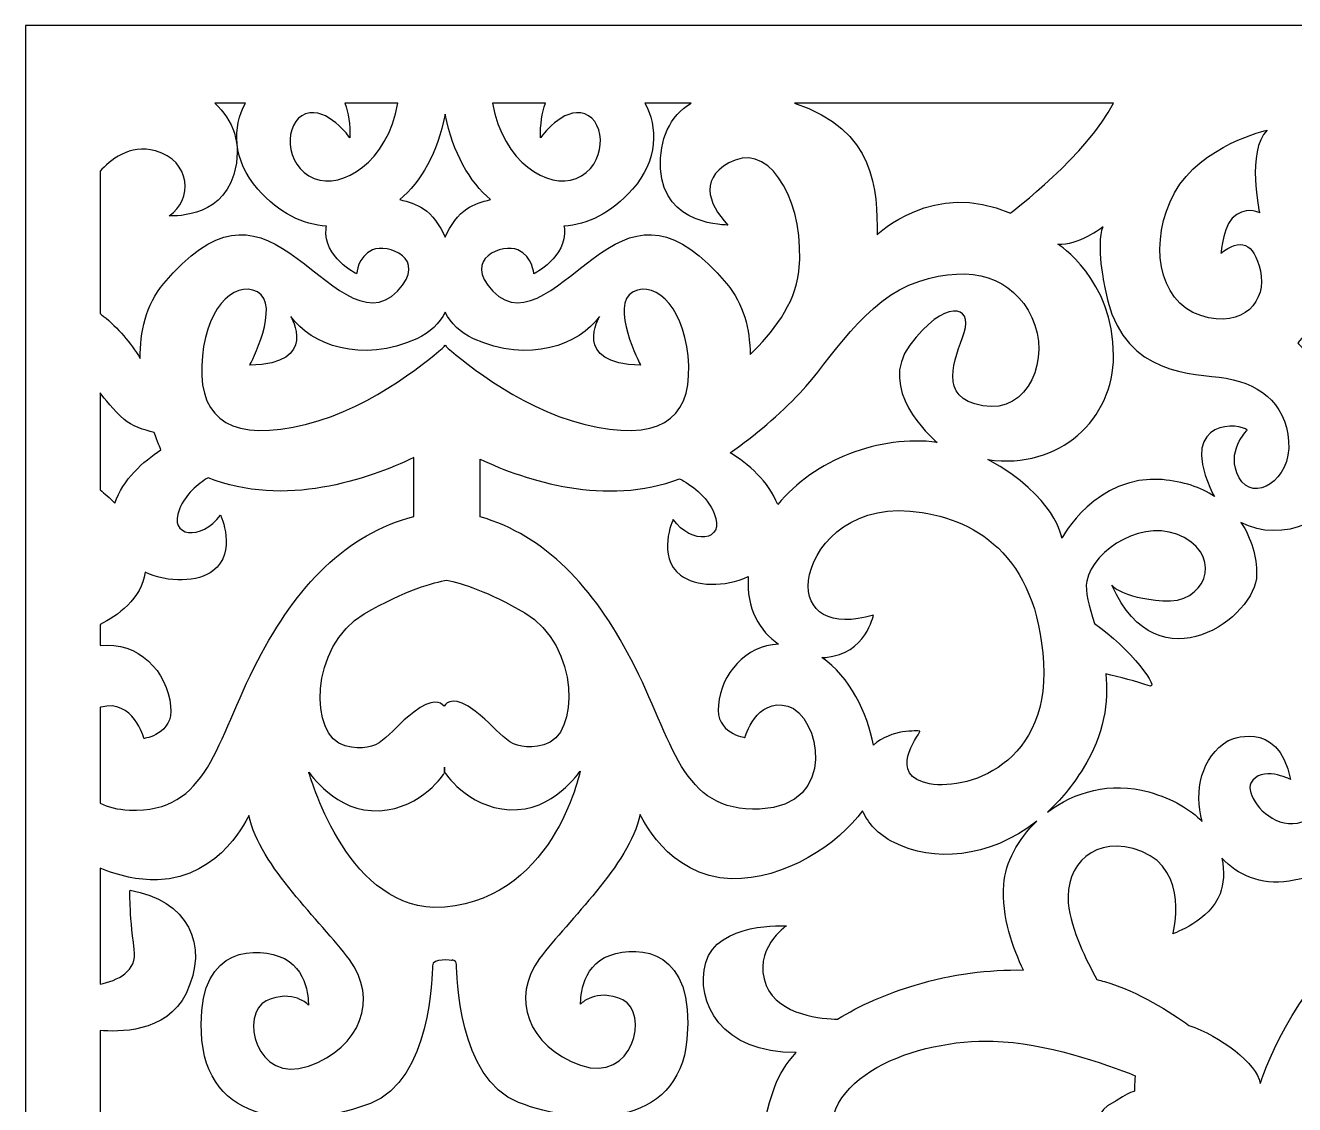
# Model space of a CAD drawing. Header units: centimetres. Extents: x 22.81 to 27, y 0.08 to 9.
# Drawn here: x 22.814 to 24.479, y 7.585 to 9.001 of the extents above; entities that cross this region are included whole.
import ezdxf

# ---------------------------------------------------------------- set-up
doc = ezdxf.new("R2010")
doc.units = ezdxf.units.CM
doc.header["$MEASUREMENT"] = 0
doc.layers.add('layer 1', color=7, linetype='Continuous')

msp = doc.modelspace()

# ---------------------------------------------------------------- linework, layer by layer
at = {"layer": 'layer 1', "color": 250}
for points, knots in [([(26.99976, 0.08294), (26.99976, 0.08294), (22.81369, 0.08294), (22.81369, 0.08294), (22.81369, 0.08294), (22.81369, 0.08294), (22.81369, 9.00077), (22.81369, 9.00077), (22.81369, 9.00077), (22.81369, 9.00077), (26.99976, 9.00077), (26.99976, 9.00077), (26.99976, 9.00077), (26.99976, 9.00077), (26.99976, 0.08294), (26.99976, 0.08294)], [0, 0, 0, 0, 0.2, 0.2, 0.2, 0.2, 0.4, 0.4, 0.4, 0.4, 0.6, 0.6, 0.6, 0.6, 1, 1, 1, 1]), ([(22.91161, 8.62291), (22.91161, 8.62291), (22.91161, 8.80951), (22.91161, 8.80951), (22.91161, 8.80951), (22.92393, 8.82308), (22.95048, 8.84573), (22.98427, 8.83622), (22.98427, 8.83622), (23.03139, 8.82294), (23.03351, 8.77171), (23.00249, 8.75083), (23.00249, 8.75083), (23.00249, 8.75083), (23.06994, 8.7461), (23.08707, 8.80491), (23.08707, 8.80491), (23.0993, 8.8469), (23.08523, 8.87633), (23.06228, 8.89885), (23.06228, 8.89885), (23.06228, 8.89885), (23.10258, 8.89885), (23.10258, 8.89885), (23.10258, 8.89885), (23.08519, 8.86789), (23.0851, 8.82387), (23.11867, 8.78581), (23.11867, 8.78581), (23.14701, 8.75369), (23.17817, 8.7393), (23.20863, 8.73742), (23.20863, 8.73742), (23.20839, 8.73634), (23.2082, 8.73527), (23.20809, 8.73416), (23.20809, 8.73416), (23.20444, 8.6964), (23.24826, 8.67486), (23.24826, 8.67486), (23.24826, 8.67486), (23.24826, 8.67486), (23.24949, 8.69749), (23.26896, 8.70611), (23.26896, 8.70611), (23.28845, 8.71475), (23.34323, 8.69533), (23.30183, 8.65219), (23.30183, 8.65219), (23.26046, 8.60906), (23.2119, 8.66633), (23.16054, 8.70187), (23.16054, 8.70187), (23.10919, 8.7374), (23.06264, 8.74168), (22.99523, 8.66206), (22.99523, 8.66206), (22.97134, 8.63384), (22.96398, 8.59814), (22.9644, 8.5638), (22.9644, 8.5638), (22.95152, 8.58417), (22.93547, 8.604), (22.91586, 8.61932), (22.91586, 8.61932), (22.91438, 8.62048), (22.91296, 8.62168), (22.91161, 8.62291)], [0, 0, 0, 0, 0.0555556, 0.0555556, 0.0555556, 0.0555556, 0.1111111, 0.1111111, 0.1111111, 0.1111111, 0.1666667, 0.1666667, 0.1666667, 0.1666667, 0.2222222, 0.2222222, 0.2222222, 0.2222222, 0.2777778, 0.2777778, 0.2777778, 0.2777778, 0.3333333, 0.3333333, 0.3333333, 0.3333333, 0.3888889, 0.3888889, 0.3888889, 0.3888889, 0.4444444, 0.4444444, 0.4444444, 0.4444444, 0.5, 0.5, 0.5, 0.5, 0.5555556, 0.5555556, 0.5555556, 0.5555556, 0.6111111, 0.6111111, 0.6111111, 0.6111111, 0.6666667, 0.6666667, 0.6666667, 0.6666667, 0.7222222, 0.7222222, 0.7222222, 0.7222222, 0.7777778, 0.7777778, 0.7777778, 0.7777778, 0.8333333, 0.8333333, 0.8333333, 0.8333333, 0.8888889, 0.8888889, 0.8888889, 0.8888889, 1, 1, 1, 1]), ([(23.23279, 8.89885), (23.23279, 8.89885), (23.30249, 8.89885), (23.30249, 8.89885), (23.30249, 8.89885), (23.28841, 8.8206), (23.22954, 8.78543), (23.19271, 8.79994), (23.19271, 8.79994), (23.15171, 8.81609), (23.15285, 8.87459), (23.18131, 8.88469), (23.18131, 8.88469), (23.20979, 8.89477), (23.23939, 8.8534), (23.23939, 8.8534), (23.23939, 8.8534), (23.23974, 8.87085), (23.2376, 8.88618), (23.23279, 8.89885)], [0, 0, 0, 0, 0.1666667, 0.1666667, 0.1666667, 0.1666667, 0.3333333, 0.3333333, 0.3333333, 0.3333333, 0.5, 0.5, 0.5, 0.5, 0.6666667, 0.6666667, 0.6666667, 0.6666667, 1, 1, 1, 1]), ([(23.62629, 8.89885), (23.62629, 8.89885), (23.68727, 8.89885), (23.68727, 8.89885), (23.68727, 8.89885), (23.65867, 8.88198), (23.64532, 8.85095), (23.64694, 8.81274), (23.64694, 8.81274), (23.65015, 8.7374), (23.73522, 8.73881), (23.73522, 8.73881), (23.73522, 8.73881), (23.70793, 8.76726), (23.69669, 8.80422), (23.74485, 8.82413), (23.74485, 8.82413), (23.79298, 8.84402), (23.83792, 8.76441), (23.82829, 8.67769), (23.82829, 8.67769), (23.82353, 8.63471), (23.79353, 8.59662), (23.76445, 8.56912), (23.76445, 8.56912), (23.76408, 8.60179), (23.75627, 8.63529), (23.7336, 8.66206), (23.7336, 8.66206), (23.6662, 8.74168), (23.61965, 8.7374), (23.5683, 8.70187), (23.5683, 8.70187), (23.51694, 8.66633), (23.4684, 8.60906), (23.42701, 8.65219), (23.42701, 8.65219), (23.38563, 8.69533), (23.44041, 8.71475), (23.45988, 8.70611), (23.45988, 8.70611), (23.47937, 8.69749), (23.48058, 8.67486), (23.48058, 8.67486), (23.48058, 8.67486), (23.48058, 8.67486), (23.52438, 8.6964), (23.52075, 8.73416), (23.52075, 8.73416), (23.52064, 8.73527), (23.52045, 8.73634), (23.52023, 8.73742), (23.52023, 8.73742), (23.55068, 8.7393), (23.58183, 8.75369), (23.61017, 8.78581), (23.61017, 8.78581), (23.64375, 8.82387), (23.64367, 8.86789), (23.62629, 8.89885)], [0, 0, 0, 0, 0.0625, 0.0625, 0.0625, 0.0625, 0.125, 0.125, 0.125, 0.125, 0.1875, 0.1875, 0.1875, 0.1875, 0.25, 0.25, 0.25, 0.25, 0.3125, 0.3125, 0.3125, 0.3125, 0.375, 0.375, 0.375, 0.375, 0.4375, 0.4375, 0.4375, 0.4375, 0.5, 0.5, 0.5, 0.5, 0.5625, 0.5625, 0.5625, 0.5625, 0.625, 0.625, 0.625, 0.625, 0.6875, 0.6875, 0.6875, 0.6875, 0.75, 0.75, 0.75, 0.75, 0.8125, 0.8125, 0.8125, 0.8125, 0.875, 0.875, 0.875, 0.875, 1, 1, 1, 1]), ([(23.42638, 8.89885), (23.42638, 8.89885), (23.49607, 8.89885), (23.49607, 8.89885), (23.49607, 8.89885), (23.49125, 8.88618), (23.4891, 8.87085), (23.48944, 8.8534), (23.48944, 8.8534), (23.48944, 8.8534), (23.51906, 8.89477), (23.54754, 8.88469), (23.54754, 8.88469), (23.57601, 8.87459), (23.57714, 8.81609), (23.53615, 8.79994), (23.53615, 8.79994), (23.49931, 8.78543), (23.44045, 8.8206), (23.42638, 8.89885)], [0, 0, 0, 0, 0.1666667, 0.1666667, 0.1666667, 0.1666667, 0.3333333, 0.3333333, 0.3333333, 0.3333333, 0.5, 0.5, 0.5, 0.5, 0.6666667, 0.6666667, 0.6666667, 0.6666667, 1, 1, 1, 1]), ([(23.82262, 8.89885), (23.82262, 8.89885), (24.24097, 8.89885), (24.24097, 8.89885), (24.24097, 8.89885), (24.20898, 8.8328), (24.10594, 8.75447), (24.10594, 8.75447), (24.10594, 8.75447), (24.00484, 8.79854), (23.93101, 8.72603), (23.93101, 8.72603), (23.93101, 8.72603), (23.93101, 8.78425), (23.92987, 8.86333), (23.82262, 8.89885)], [0, 0, 0, 0, 0.2, 0.2, 0.2, 0.2, 0.4, 0.4, 0.4, 0.4, 0.6, 0.6, 0.6, 0.6, 1, 1, 1, 1]), ([(23.36442, 8.88415), (23.37443, 8.83313), (23.39636, 8.79572), (23.42407, 8.7721), (23.42407, 8.7721), (23.41269, 8.76991), (23.40194, 8.76597), (23.39292, 8.76004), (23.39292, 8.76004), (23.38142, 8.75247), (23.37146, 8.73902), (23.36442, 8.72277), (23.36442, 8.72277), (23.35741, 8.73902), (23.3474, 8.75247), (23.33593, 8.76004), (23.33593, 8.76004), (23.32692, 8.76597), (23.31618, 8.76991), (23.30478, 8.7721), (23.30478, 8.7721), (23.33249, 8.79572), (23.35441, 8.83313), (23.36442, 8.88415)], [0, 0, 0, 0, 0.1428571, 0.1428571, 0.1428571, 0.1428571, 0.2857143, 0.2857143, 0.2857143, 0.2857143, 0.4285714, 0.4285714, 0.4285714, 0.4285714, 0.5714286, 0.5714286, 0.5714286, 0.5714286, 0.7142857, 0.7142857, 0.7142857, 0.7142857, 1, 1, 1, 1]), ([(24.35744, 7.95626), (24.3422, 7.97197), (24.31968, 7.98582), (24.28742, 7.99493), (24.28742, 7.99493), (24.23708, 8.00916), (24.18951, 7.99503), (24.15451, 7.96843), (24.15451, 7.96843), (24.17125, 7.98387), (24.18706, 8.00282), (24.20129, 8.02564), (24.20129, 8.02564), (24.22976, 8.07129), (24.23466, 8.11327), (24.23095, 8.14986), (24.23095, 8.14986), (24.24817, 8.14593), (24.27308, 8.13983), (24.28651, 8.13455), (24.28651, 8.13455), (24.30668, 8.12659), (24.26077, 8.18543), (24.21631, 8.21583), (24.21631, 8.21583), (24.20938, 8.23893), (24.20337, 8.2578), (24.20614, 8.27151), (24.20614, 8.27151), (24.21468, 8.31357), (24.28285, 8.3567), (24.33399, 8.32866), (24.33399, 8.32866), (24.38511, 8.30062), (24.36077, 8.24132), (24.30598, 8.24563), (24.30598, 8.24563), (24.2512, 8.24995), (24.23904, 8.26612), (24.23904, 8.26612), (24.23904, 8.26612), (24.29989, 8.12916), (24.42894, 8.22513), (24.42894, 8.28014), (24.42894, 8.28014), (24.42894, 8.30323), (24.42236, 8.32766), (24.40831, 8.34871), (24.40831, 8.34871), (24.46114, 8.32001), (24.53639, 8.35057), (24.55155, 8.41248), (24.55155, 8.41248), (24.57149, 8.49403), (24.48278, 8.58418), (24.48278, 8.58418), (24.48278, 8.58418), (24.52873, 8.63011), (24.50634, 8.70735), (24.50634, 8.70735), (24.50634, 8.70735), (24.53815, 8.68647), (24.5782, 8.68125), (24.59587, 8.73238), (24.59587, 8.73238), (24.61355, 8.78353), (24.56996, 8.8044), (24.56996, 8.8044), (24.56996, 8.8044), (24.5782, 8.77831), (24.55936, 8.74908), (24.53109, 8.75325), (24.53109, 8.75325), (24.5028, 8.75742), (24.47807, 8.80544), (24.49574, 8.84511), (24.49574, 8.84511), (24.51341, 8.88474), (24.58057, 8.88162), (24.65833, 8.8211), (24.65833, 8.8211), (24.73608, 8.76057), (24.76234, 8.64499), (24.75271, 8.57108), (24.75271, 8.57108), (24.74877, 8.54074), (24.73942, 8.51399), (24.72975, 8.49299), (24.72975, 8.49299), (24.7079, 8.51485), (24.68044, 8.52541), (24.64998, 8.52541), (24.64998, 8.52541), (24.59108, 8.52541), (24.55515, 8.46577), (24.55515, 8.46577), (24.55515, 8.46577), (24.61649, 8.4773), (24.65552, 8.45588), (24.68155, 8.40649), (24.68155, 8.40649), (24.70757, 8.3571), (24.67969, 8.30934), (24.63322, 8.26487), (24.63322, 8.26487), (24.58675, 8.22041), (24.56445, 8.06564), (24.56445, 8.06564), (24.56445, 8.06564), (24.50311, 7.87299), (24.40831, 7.98167), (24.42132, 8.00637), (24.42132, 8.00637), (24.43434, 8.03105), (24.47335, 8.01131), (24.47335, 8.01131), (24.47335, 8.01131), (24.45664, 8.09362), (24.39157, 8.06235), (24.39157, 8.06235), (24.39157, 8.06235), (24.35631, 8.04101), (24.34655, 7.9964), (24.35744, 7.95626)], [0, 0, 0, 0, 0.03125, 0.03125, 0.03125, 0.03125, 0.0625, 0.0625, 0.0625, 0.0625, 0.09375, 0.09375, 0.09375, 0.09375, 0.125, 0.125, 0.125, 0.125, 0.15625, 0.15625, 0.15625, 0.15625, 0.1875, 0.1875, 0.1875, 0.1875, 0.21875, 0.21875, 0.21875, 0.21875, 0.25, 0.25, 0.25, 0.25, 0.28125, 0.28125, 0.28125, 0.28125, 0.3125, 0.3125, 0.3125, 0.3125, 0.34375, 0.34375, 0.34375, 0.34375, 0.375, 0.375, 0.375, 0.375, 0.40625, 0.40625, 0.40625, 0.40625, 0.4375, 0.4375, 0.4375, 0.4375, 0.46875, 0.46875, 0.46875, 0.46875, 0.5, 0.5, 0.5, 0.5, 0.53125, 0.53125, 0.53125, 0.53125, 0.5625, 0.5625, 0.5625, 0.5625, 0.59375, 0.59375, 0.59375, 0.59375, 0.625, 0.625, 0.625, 0.625, 0.65625, 0.65625, 0.65625, 0.65625, 0.6875, 0.6875, 0.6875, 0.6875, 0.71875, 0.71875, 0.71875, 0.71875, 0.75, 0.75, 0.75, 0.75, 0.78125, 0.78125, 0.78125, 0.78125, 0.8125, 0.8125, 0.8125, 0.8125, 0.84375, 0.84375, 0.84375, 0.84375, 0.875, 0.875, 0.875, 0.875, 0.90625, 0.90625, 0.90625, 0.90625, 0.9375, 0.9375, 0.9375, 0.9375, 1, 1, 1, 1]), ([(24.4327, 8.75479), (24.4327, 8.75479), (24.41507, 8.83584), (24.44262, 8.86318), (24.44262, 8.86318), (24.44262, 8.86318), (24.35554, 8.84364), (24.32139, 8.78115), (24.32139, 8.78115), (24.28721, 8.71866), (24.29823, 8.6386), (24.35554, 8.62003), (24.35554, 8.62003), (24.41286, 8.6015), (24.44262, 8.64055), (24.43381, 8.67863), (24.43381, 8.67863), (24.42498, 8.71672), (24.40735, 8.72158), (24.382, 8.70206), (24.382, 8.70206), (24.382, 8.70206), (24.38531, 8.74307), (24.40294, 8.75284), (24.40294, 8.75284), (24.42058, 8.7626), (24.4327, 8.75479), (24.4327, 8.75479)], [0, 0, 0, 0, 0.125, 0.125, 0.125, 0.125, 0.25, 0.25, 0.25, 0.25, 0.375, 0.375, 0.375, 0.375, 0.5, 0.5, 0.5, 0.5, 0.625, 0.625, 0.625, 0.625, 0.75, 0.75, 0.75, 0.75, 1, 1, 1, 1]), ([(24.37355, 8.38283), (24.37135, 8.38658), (24.36929, 8.39058), (24.36744, 8.39482), (24.36744, 8.39482), (24.32756, 8.48587), (24.40885, 8.47907), (24.41653, 8.46957), (24.41653, 8.46957), (24.41653, 8.46957), (24.38727, 8.44106), (24.40586, 8.40732), (24.40586, 8.40732), (24.42445, 8.37356), (24.47463, 8.4032), (24.47092, 8.45507), (24.47092, 8.45507), (24.4672, 8.50693), (24.43003, 8.53328), (24.37984, 8.53904), (24.37984, 8.53904), (24.32967, 8.5448), (24.24777, 8.54839), (24.22936, 8.65847), (24.22936, 8.65847), (24.22936, 8.65847), (24.21769, 8.71255), (24.22712, 8.73655), (24.22712, 8.73655), (24.22712, 8.73655), (24.19415, 8.71151), (24.16822, 8.7136), (24.16822, 8.7136), (24.16822, 8.7136), (24.24127, 8.66804), (24.24127, 8.56713), (24.24127, 8.56713), (24.24127, 8.48449), (24.17089, 8.4174), (24.07645, 8.43112), (24.07645, 8.43112), (24.16597, 8.38277), (24.17334, 8.32797), (24.17334, 8.32797), (24.17334, 8.32797), (24.17334, 8.32797), (24.21829, 8.41184), (24.30495, 8.40472), (24.30495, 8.40472), (24.33277, 8.40246), (24.3555, 8.39446), (24.37355, 8.38283)], [0, 0, 0, 0, 0.0714286, 0.0714286, 0.0714286, 0.0714286, 0.1428571, 0.1428571, 0.1428571, 0.1428571, 0.2142857, 0.2142857, 0.2142857, 0.2142857, 0.2857143, 0.2857143, 0.2857143, 0.2857143, 0.3571429, 0.3571429, 0.3571429, 0.3571429, 0.4285714, 0.4285714, 0.4285714, 0.4285714, 0.5, 0.5, 0.5, 0.5, 0.5714286, 0.5714286, 0.5714286, 0.5714286, 0.6428571, 0.6428571, 0.6428571, 0.6428571, 0.7142857, 0.7142857, 0.7142857, 0.7142857, 0.7857143, 0.7857143, 0.7857143, 0.7857143, 0.8571429, 0.8571429, 0.8571429, 0.8571429, 1, 1, 1, 1]), ([(23.80065, 8.37194), (23.84862, 8.43069), (23.93443, 8.46372), (24.00983, 8.45362), (24.00983, 8.45362), (24.00021, 8.46183), (23.93156, 8.52362), (23.97382, 8.58101), (23.97382, 8.58101), (24.01917, 8.64261), (24.05746, 8.63368), (24.04538, 8.59795), (24.04538, 8.59795), (24.03328, 8.56225), (24.00909, 8.51225), (24.06958, 8.50154), (24.06958, 8.50154), (24.13005, 8.49082), (24.15927, 8.56492), (24.13407, 8.61761), (24.13407, 8.61761), (24.10888, 8.67029), (24.05619, 8.68765), (23.98559, 8.66491), (23.98559, 8.66491), (23.91497, 8.64216), (23.87002, 8.56112), (23.8299, 8.51848), (23.8299, 8.51848), (23.80332, 8.49021), (23.77111, 8.46259), (23.73837, 8.44013), (23.73837, 8.44013), (23.76135, 8.42568), (23.78925, 8.40219), (23.80065, 8.37194)], [0, 0, 0, 0, 0.1, 0.1, 0.1, 0.1, 0.2, 0.2, 0.2, 0.2, 0.3, 0.3, 0.3, 0.3, 0.4, 0.4, 0.4, 0.4, 0.5, 0.5, 0.5, 0.5, 0.6, 0.6, 0.6, 0.6, 0.7, 0.7, 0.7, 0.7, 0.8, 0.8, 0.8, 0.8, 1, 1, 1, 1]), ([(23.36442, 8.62427), (23.37205, 8.60986), (23.38405, 8.5976), (23.40145, 8.58965), (23.40145, 8.58965), (23.47449, 8.55621), (23.54023, 8.58209), (23.567, 8.61877), (23.567, 8.61877), (23.567, 8.61877), (23.52927, 8.55621), (23.62057, 8.55514), (23.62057, 8.55514), (23.62057, 8.55514), (23.57918, 8.63493), (23.61084, 8.6511), (23.61084, 8.6511), (23.64249, 8.66729), (23.68145, 8.62631), (23.68389, 8.55406), (23.68389, 8.55406), (23.68632, 8.4818), (23.64249, 8.45377), (23.54631, 8.4775), (23.54631, 8.4775), (23.45757, 8.49939), (23.3771, 8.56904), (23.36522, 8.57966), (23.36522, 8.57966), (23.36522, 8.57966), (23.36514, 8.58101), (23.36514, 8.58101), (23.36514, 8.58101), (23.36514, 8.58101), (23.36488, 8.58078), (23.36442, 8.58036), (23.36442, 8.58036), (23.36395, 8.58078), (23.36371, 8.58101), (23.36371, 8.58101), (23.36371, 8.58101), (23.36371, 8.58101), (23.36363, 8.57966), (23.36363, 8.57966), (23.36363, 8.57966), (23.35178, 8.56907), (23.27132, 8.4994), (23.18254, 8.4775), (23.18254, 8.4775), (23.08635, 8.45377), (23.04253, 8.4818), (23.04496, 8.55406), (23.04496, 8.55406), (23.04739, 8.62631), (23.08635, 8.66729), (23.11801, 8.6511), (23.11801, 8.6511), (23.14966, 8.63493), (23.10827, 8.55514), (23.10827, 8.55514), (23.10827, 8.55514), (23.19958, 8.55621), (23.16184, 8.61877), (23.16184, 8.61877), (23.16184, 8.61877), (23.18862, 8.58209), (23.25436, 8.55621), (23.3274, 8.58965), (23.3274, 8.58965), (23.3448, 8.5976), (23.3568, 8.60986), (23.36442, 8.62427)], [0, 0, 0, 0, 0.0526316, 0.0526316, 0.0526316, 0.0526316, 0.1052632, 0.1052632, 0.1052632, 0.1052632, 0.1578947, 0.1578947, 0.1578947, 0.1578947, 0.2105263, 0.2105263, 0.2105263, 0.2105263, 0.2631579, 0.2631579, 0.2631579, 0.2631579, 0.3157895, 0.3157895, 0.3157895, 0.3157895, 0.3684211, 0.3684211, 0.3684211, 0.3684211, 0.4210526, 0.4210526, 0.4210526, 0.4210526, 0.4736842, 0.4736842, 0.4736842, 0.4736842, 0.5263158, 0.5263158, 0.5263158, 0.5263158, 0.5789474, 0.5789474, 0.5789474, 0.5789474, 0.6315789, 0.6315789, 0.6315789, 0.6315789, 0.6842105, 0.6842105, 0.6842105, 0.6842105, 0.7368421, 0.7368421, 0.7368421, 0.7368421, 0.7894737, 0.7894737, 0.7894737, 0.7894737, 0.8421053, 0.8421053, 0.8421053, 0.8421053, 0.8947368, 0.8947368, 0.8947368, 0.8947368, 1, 1, 1, 1]), ([(22.91161, 8.39122), (22.91161, 8.39122), (22.91161, 8.51872), (22.91161, 8.51872), (22.91161, 8.51872), (22.91734, 8.51111), (22.92934, 8.49606), (22.94334, 8.48365), (22.94334, 8.48365), (22.95307, 8.47503), (22.96906, 8.46982), (22.98273, 8.46678), (22.98273, 8.46678), (22.98701, 8.45432), (22.99061, 8.44602), (22.99158, 8.44387), (22.99158, 8.44387), (22.96832, 8.4287), (22.94113, 8.40467), (22.93114, 8.37404), (22.93114, 8.37404), (22.92419, 8.38102), (22.91736, 8.38678), (22.91161, 8.39122)], [0, 0, 0, 0, 0.1428571, 0.1428571, 0.1428571, 0.1428571, 0.2857143, 0.2857143, 0.2857143, 0.2857143, 0.4285714, 0.4285714, 0.4285714, 0.4285714, 0.5714286, 0.5714286, 0.5714286, 0.5714286, 0.7142857, 0.7142857, 0.7142857, 0.7142857, 1, 1, 1, 1]), ([(22.91161, 7.98015), (22.91161, 7.98015), (22.91161, 8.10581), (22.91161, 8.10581), (22.91161, 8.10581), (22.91213, 8.10599), (22.91265, 8.10616), (22.91317, 8.1063), (22.91317, 8.1063), (22.95488, 8.11767), (22.96935, 8.06508), (22.96935, 8.06508), (22.96935, 8.06508), (22.96935, 8.06508), (23.00866, 8.07024), (23.0041, 8.10757), (23.0041, 8.10757), (23.00033, 8.15259), (22.96158, 8.19345), (22.91161, 8.18693), (22.91161, 8.18693), (22.91161, 8.18693), (22.91161, 8.21448), (22.91161, 8.21448), (22.91161, 8.21448), (22.93392, 8.22586), (22.96633, 8.24821), (22.97065, 8.28338), (22.97065, 8.28338), (23.00144, 8.26876), (23.04056, 8.27036), (23.05979, 8.28505), (23.05979, 8.28505), (23.09175, 8.30945), (23.06971, 8.35827), (23.06971, 8.35827), (23.06971, 8.35827), (23.04545, 8.3241), (23.00027, 8.32898), (23.01571, 8.36608), (23.01571, 8.36608), (23.02384, 8.38564), (23.03994, 8.39898), (23.05335, 8.40718), (23.05335, 8.40718), (23.15383, 8.36723), (23.26283, 8.40485), (23.3235, 8.43381), (23.3235, 8.43381), (23.3235, 8.43381), (23.3235, 8.35646), (23.3235, 8.35646), (23.3235, 8.35646), (23.23448, 8.33362), (23.16933, 8.26503), (23.1186, 8.16743), (23.1186, 8.16743), (23.06242, 8.05939), (23.05439, 7.96698), (22.95008, 7.97124), (22.95008, 7.97124), (22.93446, 7.97188), (22.92178, 7.9751), (22.91161, 7.98015)], [0, 0, 0, 0, 0.0588235, 0.0588235, 0.0588235, 0.0588235, 0.1176471, 0.1176471, 0.1176471, 0.1176471, 0.1764706, 0.1764706, 0.1764706, 0.1764706, 0.2352941, 0.2352941, 0.2352941, 0.2352941, 0.2941176, 0.2941176, 0.2941176, 0.2941176, 0.3529412, 0.3529412, 0.3529412, 0.3529412, 0.4117647, 0.4117647, 0.4117647, 0.4117647, 0.4705882, 0.4705882, 0.4705882, 0.4705882, 0.5294118, 0.5294118, 0.5294118, 0.5294118, 0.5882353, 0.5882353, 0.5882353, 0.5882353, 0.6470588, 0.6470588, 0.6470588, 0.6470588, 0.7058824, 0.7058824, 0.7058824, 0.7058824, 0.7647059, 0.7647059, 0.7647059, 0.7647059, 0.8235294, 0.8235294, 0.8235294, 0.8235294, 0.8823529, 0.8823529, 0.8823529, 0.8823529, 1, 1, 1, 1]), ([(23.80181, 8.1889), (23.77727, 8.20584), (23.75901, 8.23514), (23.76209, 8.27747), (23.76209, 8.27747), (23.73134, 8.26303), (23.69242, 8.26466), (23.67328, 8.27928), (23.67328, 8.27928), (23.64131, 8.3037), (23.66335, 8.35252), (23.66335, 8.35252), (23.66335, 8.35252), (23.68761, 8.31835), (23.73279, 8.32321), (23.71736, 8.36033), (23.71736, 8.36033), (23.70757, 8.38387), (23.68626, 8.39838), (23.67197, 8.40584), (23.67197, 8.40584), (23.57505, 8.3691), (23.47083, 8.40333), (23.41009, 8.43157), (23.41009, 8.43157), (23.41009, 8.43157), (23.41009, 8.35596), (23.41009, 8.35596), (23.41009, 8.35596), (23.49575, 8.33152), (23.55895, 8.26393), (23.60843, 8.16875), (23.60843, 8.16875), (23.66459, 8.06069), (23.67262, 7.96828), (23.77695, 7.97255), (23.77695, 7.97255), (23.88125, 7.97682), (23.85558, 8.09623), (23.81386, 8.10761), (23.81386, 8.10761), (23.77213, 8.11897), (23.75768, 8.06637), (23.75768, 8.06637), (23.75768, 8.06637), (23.75768, 8.06637), (23.71836, 8.07155), (23.72292, 8.10888), (23.72292, 8.10888), (23.72634, 8.1497), (23.75856, 8.18715), (23.80181, 8.1889)], [0, 0, 0, 0, 0.0714286, 0.0714286, 0.0714286, 0.0714286, 0.1428571, 0.1428571, 0.1428571, 0.1428571, 0.2142857, 0.2142857, 0.2142857, 0.2142857, 0.2857143, 0.2857143, 0.2857143, 0.2857143, 0.3571429, 0.3571429, 0.3571429, 0.3571429, 0.4285714, 0.4285714, 0.4285714, 0.4285714, 0.5, 0.5, 0.5, 0.5, 0.5714286, 0.5714286, 0.5714286, 0.5714286, 0.6428571, 0.6428571, 0.6428571, 0.6428571, 0.7142857, 0.7142857, 0.7142857, 0.7142857, 0.7857143, 0.7857143, 0.7857143, 0.7857143, 0.8571429, 0.8571429, 0.8571429, 0.8571429, 1, 1, 1, 1]), ([(23.92611, 8.05635), (23.92613, 8.05636), (23.92616, 8.0564), (23.9262, 8.05644), (23.9262, 8.05644), (23.95027, 8.07775), (23.98398, 8.0749), (23.98719, 8.0749), (23.98719, 8.0749), (23.99039, 8.0749), (23.94546, 8.02372), (23.99039, 8.00809), (23.99039, 8.00809), (24.03532, 7.99246), (24.15729, 8.0223), (24.14926, 8.16447), (24.14926, 8.16447), (24.14126, 8.30664), (24.05779, 8.3564), (23.97434, 8.3635), (23.97434, 8.3635), (23.89088, 8.37063), (23.84595, 8.31374), (23.84114, 8.27252), (23.84114, 8.27252), (23.83633, 8.2313), (23.87002, 8.20997), (23.9262, 8.22702), (23.9262, 8.22702), (23.9262, 8.22702), (23.91656, 8.17586), (23.86363, 8.17158), (23.86363, 8.17158), (23.8619, 8.17144), (23.86016, 8.17137), (23.85839, 8.17135), (23.85839, 8.17135), (23.89561, 8.14614), (23.91831, 8.0986), (23.92611, 8.05635)], [0, 0, 0, 0, 0.0909091, 0.0909091, 0.0909091, 0.0909091, 0.1818182, 0.1818182, 0.1818182, 0.1818182, 0.2727273, 0.2727273, 0.2727273, 0.2727273, 0.3636364, 0.3636364, 0.3636364, 0.3636364, 0.4545455, 0.4545455, 0.4545455, 0.4545455, 0.5454545, 0.5454545, 0.5454545, 0.5454545, 0.6363636, 0.6363636, 0.6363636, 0.6363636, 0.7272727, 0.7272727, 0.7272727, 0.7272727, 0.8181818, 0.8181818, 0.8181818, 0.8181818, 1, 1, 1, 1]), ([(23.36678, 8.27287), (23.35049, 8.26996), (23.31189, 8.26026), (23.25822, 8.22857), (23.25822, 8.22857), (23.186, 8.1859), (23.18556, 8.06746), (23.23306, 8.05561), (23.23306, 8.05561), (23.28053, 8.04375), (23.28663, 8.07176), (23.32314, 8.09981), (23.32314, 8.09981), (23.34795, 8.11886), (23.3587, 8.11303), (23.36305, 8.10733), (23.36305, 8.10733), (23.36673, 8.11329), (23.37716, 8.12163), (23.40388, 8.10111), (23.40388, 8.10111), (23.44041, 8.07308), (23.44649, 8.04504), (23.49398, 8.05691), (23.49398, 8.05691), (23.54145, 8.06876), (23.54103, 8.18722), (23.4688, 8.22987), (23.4688, 8.22987), (23.42133, 8.2579), (23.38564, 8.26872), (23.36678, 8.27287)], [0, 0, 0, 0, 0.1111111, 0.1111111, 0.1111111, 0.1111111, 0.2222222, 0.2222222, 0.2222222, 0.2222222, 0.3333333, 0.3333333, 0.3333333, 0.3333333, 0.4444444, 0.4444444, 0.4444444, 0.4444444, 0.5555556, 0.5555556, 0.5555556, 0.5555556, 0.6666667, 0.6666667, 0.6666667, 0.6666667, 0.7777778, 0.7777778, 0.7777778, 0.7777778, 1, 1, 1, 1]), ([(23.36353, 8.02727), (23.36353, 8.02727), (23.36332, 8.02002), (23.36332, 8.02002), (23.36332, 8.02002), (23.36332, 8.02002), (23.33531, 7.97363), (23.27809, 7.9704), (23.27809, 7.9704), (23.22088, 7.96716), (23.18556, 8.02108), (23.18556, 8.02108), (23.18556, 8.02108), (23.18556, 8.02108), (23.23212, 7.84757), (23.3497, 7.84319), (23.3497, 7.84319), (23.3497, 7.84319), (23.3497, 7.84325), (23.3497, 7.84325), (23.3497, 7.84325), (23.50591, 7.84554), (23.54145, 8.02239), (23.54145, 8.02239), (23.54145, 8.02239), (23.54145, 8.02239), (23.50614, 7.96848), (23.44892, 7.97171), (23.44892, 7.97171), (23.3917, 7.97495), (23.36371, 8.02132), (23.36371, 8.02132), (23.36371, 8.02132), (23.36371, 8.02132), (23.36353, 8.02727), (23.36353, 8.02727)], [0, 0, 0, 0, 0.1, 0.1, 0.1, 0.1, 0.2, 0.2, 0.2, 0.2, 0.3, 0.3, 0.3, 0.3, 0.4, 0.4, 0.4, 0.4, 0.5, 0.5, 0.5, 0.5, 0.6, 0.6, 0.6, 0.6, 0.7, 0.7, 0.7, 0.7, 0.8, 0.8, 0.8, 0.8, 1, 1, 1, 1]), ([(24.85478, 7.89064), (24.866, 7.8773), (24.89324, 7.8405), (24.8873, 7.80369), (24.8873, 7.80369), (24.87986, 7.75759), (24.78136, 7.73124), (24.7386, 7.751), (24.7386, 7.751), (24.69584, 7.77076), (24.71815, 7.82016), (24.71815, 7.82016), (24.71815, 7.82016), (24.69883, 7.80763), (24.69134, 7.79299), (24.69092, 7.7781), (24.69092, 7.7781), (24.64944, 7.80306), (24.60367, 7.81176), (24.56329, 7.79178), (24.56329, 7.79178), (24.47885, 7.75005), (24.4337, 7.61262), (24.4337, 7.61262), (24.4337, 7.61262), (24.42904, 7.63882), (24.38118, 7.67485), (24.34003, 7.68865), (24.34003, 7.68865), (24.31657, 7.7058), (24.27452, 7.73306), (24.22928, 7.74606), (24.22928, 7.74606), (24.226, 7.74699), (24.22272, 7.74789), (24.21937, 7.74874), (24.21937, 7.74874), (24.20602, 7.77365), (24.18547, 7.81292), (24.18188, 7.84936), (24.18188, 7.84936), (24.17711, 7.89749), (24.21587, 7.94171), (24.27853, 7.91669), (24.27853, 7.91669), (24.34119, 7.89169), (24.31912, 7.80886), (24.31912, 7.80886), (24.31912, 7.80886), (24.31912, 7.80886), (24.3685, 7.82644), (24.38096, 7.86144), (24.38096, 7.86144), (24.38535, 7.87374), (24.38716, 7.89049), (24.38342, 7.90823), (24.38342, 7.90823), (24.40372, 7.88599), (24.43367, 7.87242), (24.47151, 7.87791), (24.47151, 7.87791), (24.58489, 7.89438), (24.59773, 7.99246), (24.59773, 7.99246), (24.59773, 7.99246), (24.63947, 7.92846), (24.75824, 7.86308), (24.85292, 7.89008), (24.85292, 7.89008), (24.85355, 7.89026), (24.85416, 7.89045), (24.85478, 7.89064)], [0, 0, 0, 0, 0.0526316, 0.0526316, 0.0526316, 0.0526316, 0.1052632, 0.1052632, 0.1052632, 0.1052632, 0.1578947, 0.1578947, 0.1578947, 0.1578947, 0.2105263, 0.2105263, 0.2105263, 0.2105263, 0.2631579, 0.2631579, 0.2631579, 0.2631579, 0.3157895, 0.3157895, 0.3157895, 0.3157895, 0.3684211, 0.3684211, 0.3684211, 0.3684211, 0.4210526, 0.4210526, 0.4210526, 0.4210526, 0.4736842, 0.4736842, 0.4736842, 0.4736842, 0.5263158, 0.5263158, 0.5263158, 0.5263158, 0.5789474, 0.5789474, 0.5789474, 0.5789474, 0.6315789, 0.6315789, 0.6315789, 0.6315789, 0.6842105, 0.6842105, 0.6842105, 0.6842105, 0.7368421, 0.7368421, 0.7368421, 0.7368421, 0.7894737, 0.7894737, 0.7894737, 0.7894737, 0.8421053, 0.8421053, 0.8421053, 0.8421053, 0.8947368, 0.8947368, 0.8947368, 0.8947368, 1, 1, 1, 1]), ([(22.91161, 7.47896), (22.91161, 7.47896), (22.91161, 7.68213), (22.91161, 7.68213), (22.91161, 7.68213), (22.9335, 7.67986), (22.99877, 7.67791), (23.02448, 7.73069), (23.02448, 7.73069), (23.05558, 7.79457), (23.0259, 7.85343), (22.95096, 7.86595), (22.95096, 7.86595), (22.95096, 7.86595), (22.94955, 7.8384), (22.95661, 7.78831), (22.95661, 7.78831), (22.96071, 7.75928), (22.93444, 7.74748), (22.91161, 7.7427), (22.91161, 7.7427), (22.91161, 7.7427), (22.91161, 7.89514), (22.91161, 7.89514), (22.91161, 7.89514), (22.93562, 7.88502), (22.96149, 7.87897), (22.98708, 7.87979), (22.98708, 7.87979), (23.07146, 7.8825), (23.10674, 7.96406), (23.10674, 7.96406), (23.10674, 7.96406), (23.12207, 7.8961), (23.20032, 7.8268), (23.23868, 7.77514), (23.23868, 7.77514), (23.27703, 7.72349), (23.25402, 7.65962), (23.18498, 7.63516), (23.18498, 7.63516), (23.11593, 7.6107), (23.09446, 7.70447), (23.12975, 7.72078), (23.12975, 7.72078), (23.16503, 7.73709), (23.18498, 7.71535), (23.18498, 7.71535), (23.18498, 7.71535), (23.18498, 7.71535), (23.18651, 7.76563), (23.14663, 7.77921), (23.14663, 7.77921), (23.10674, 7.79281), (23.03462, 7.78737), (23.04537, 7.66913), (23.04537, 7.66913), (23.05611, 7.55089), (23.18651, 7.55497), (23.2663, 7.58624), (23.2663, 7.58624), (23.34608, 7.61749), (23.3476, 7.75612), (23.3476, 7.76698), (23.3476, 7.76698), (23.3476, 7.77787), (23.37368, 7.77378), (23.37368, 7.77378), (23.37368, 7.77378), (23.37368, 7.77378), (23.37343, 7.77467), (23.37343, 7.77467), (23.37343, 7.77467), (23.3769, 7.77359), (23.37942, 7.77165), (23.37942, 7.76829), (23.37942, 7.76829), (23.37942, 7.75743), (23.38095, 7.61879), (23.46073, 7.58754), (23.46073, 7.58754), (23.54051, 7.55628), (23.67091, 7.55219), (23.68164, 7.67043), (23.68164, 7.67043), (23.69239, 7.78868), (23.62029, 7.79411), (23.5804, 7.78052), (23.5804, 7.78052), (23.54051, 7.76694), (23.54204, 7.71664), (23.54204, 7.71664), (23.54204, 7.71664), (23.54204, 7.71664), (23.56198, 7.7384), (23.59726, 7.72209), (23.59726, 7.72209), (23.63255, 7.70576), (23.61107, 7.61199), (23.54204, 7.63644), (23.54204, 7.63644), (23.473, 7.66093), (23.44999, 7.72481), (23.48834, 7.77645), (23.48834, 7.77645), (23.52669, 7.82809), (23.60494, 7.8974), (23.62029, 7.96535), (23.62029, 7.96535), (23.62029, 7.96535), (23.65558, 7.88381), (23.73994, 7.88109), (23.73994, 7.88109), (23.80945, 7.87885), (23.88106, 7.92734), (23.91185, 7.97033), (23.91185, 7.97033), (23.91878, 7.95439), (23.9318, 7.93944), (23.95349, 7.92846), (23.95349, 7.92846), (24.00359, 7.90311), (24.07712, 7.90659), (24.14057, 7.95656), (24.14057, 7.95656), (24.1155, 7.9327), (24.09936, 7.90227), (24.09721, 7.87339), (24.09721, 7.87339), (24.09408, 7.8311), (24.10993, 7.78844), (24.12297, 7.76133), (24.12297, 7.76133), (24.07796, 7.7621), (24.02959, 7.75619), (23.98082, 7.74154), (23.98082, 7.74154), (23.94306, 7.73021), (23.90827, 7.71484), (23.87905, 7.69676), (23.87905, 7.69676), (23.86114, 7.69711), (23.8018, 7.70137), (23.78563, 7.74107), (23.78563, 7.74107), (23.76649, 7.78798), (23.81211, 7.81927), (23.81211, 7.81927), (23.81211, 7.81927), (23.81211, 7.81927), (23.72088, 7.82448), (23.70618, 7.77105), (23.70618, 7.77105), (23.69202, 7.71966), (23.72685, 7.65142), (23.82505, 7.6532), (23.82505, 7.6532), (23.81197, 7.63892), (23.80226, 7.62385), (23.79672, 7.60837), (23.79672, 7.60837), (23.77676, 7.55263), (23.7737, 7.50099), (23.77676, 7.44799), (23.77676, 7.44799), (23.77984, 7.39499), (23.73074, 7.33656), (23.69239, 7.36644), (23.69239, 7.36644), (23.65403, 7.39634), (23.67244, 7.43712), (23.73535, 7.44662), (23.73535, 7.44662), (23.73535, 7.44662), (23.72154, 7.48605), (23.67398, 7.48196), (23.67398, 7.48196), (23.65698, 7.48051), (23.64373, 7.47523), (23.6341, 7.46625), (23.6341, 7.46625), (23.63009, 7.47936), (23.6132, 7.51875), (23.5521, 7.53959), (23.5521, 7.53959), (23.4814, 7.56367), (23.38577, 7.51414), (23.36442, 7.40331), (23.36442, 7.40331), (23.34305, 7.51414), (23.24745, 7.56367), (23.17676, 7.53959), (23.17676, 7.53959), (23.11214, 7.51756), (23.09701, 7.4748), (23.09418, 7.46428), (23.09418, 7.46428), (23.07179, 7.50551), (23.02933, 7.52758), (22.97642, 7.45025), (22.97642, 7.45025), (22.97642, 7.45025), (23.00468, 7.46401), (23.03013, 7.4465), (23.03013, 7.4465), (23.05558, 7.42894), (23.04851, 7.34505), (23.00468, 7.37259), (23.00468, 7.37259), (22.96549, 7.39723), (22.92066, 7.4649), (22.91161, 7.47896)], [0, 0, 0, 0, 0.0185185, 0.0185185, 0.0185185, 0.0185185, 0.037037, 0.037037, 0.037037, 0.037037, 0.0555556, 0.0555556, 0.0555556, 0.0555556, 0.0740741, 0.0740741, 0.0740741, 0.0740741, 0.0925926, 0.0925926, 0.0925926, 0.0925926, 0.1111111, 0.1111111, 0.1111111, 0.1111111, 0.1296296, 0.1296296, 0.1296296, 0.1296296, 0.1481481, 0.1481481, 0.1481481, 0.1481481, 0.1666667, 0.1666667, 0.1666667, 0.1666667, 0.1851852, 0.1851852, 0.1851852, 0.1851852, 0.2037037, 0.2037037, 0.2037037, 0.2037037, 0.2222222, 0.2222222, 0.2222222, 0.2222222, 0.2407407, 0.2407407, 0.2407407, 0.2407407, 0.2592593, 0.2592593, 0.2592593, 0.2592593, 0.2777778, 0.2777778, 0.2777778, 0.2777778, 0.2962963, 0.2962963, 0.2962963, 0.2962963, 0.3148148, 0.3148148, 0.3148148, 0.3148148, 0.3333333, 0.3333333, 0.3333333, 0.3333333, 0.3518519, 0.3518519, 0.3518519, 0.3518519, 0.3703704, 0.3703704, 0.3703704, 0.3703704, 0.3888889, 0.3888889, 0.3888889, 0.3888889, 0.4074074, 0.4074074, 0.4074074, 0.4074074, 0.4259259, 0.4259259, 0.4259259, 0.4259259, 0.4444444, 0.4444444, 0.4444444, 0.4444444, 0.462963, 0.462963, 0.462963, 0.462963, 0.4814815, 0.4814815, 0.4814815, 0.4814815, 0.5, 0.5, 0.5, 0.5, 0.5185185, 0.5185185, 0.5185185, 0.5185185, 0.537037, 0.537037, 0.537037, 0.537037, 0.5555556, 0.5555556, 0.5555556, 0.5555556, 0.5740741, 0.5740741, 0.5740741, 0.5740741, 0.5925926, 0.5925926, 0.5925926, 0.5925926, 0.6111111, 0.6111111, 0.6111111, 0.6111111, 0.6296296, 0.6296296, 0.6296296, 0.6296296, 0.6481481, 0.6481481, 0.6481481, 0.6481481, 0.6666667, 0.6666667, 0.6666667, 0.6666667, 0.6851852, 0.6851852, 0.6851852, 0.6851852, 0.7037037, 0.7037037, 0.7037037, 0.7037037, 0.7222222, 0.7222222, 0.7222222, 0.7222222, 0.7407407, 0.7407407, 0.7407407, 0.7407407, 0.7592593, 0.7592593, 0.7592593, 0.7592593, 0.7777778, 0.7777778, 0.7777778, 0.7777778, 0.7962963, 0.7962963, 0.7962963, 0.7962963, 0.8148148, 0.8148148, 0.8148148, 0.8148148, 0.8333333, 0.8333333, 0.8333333, 0.8333333, 0.8518519, 0.8518519, 0.8518519, 0.8518519, 0.8703704, 0.8703704, 0.8703704, 0.8703704, 0.8888889, 0.8888889, 0.8888889, 0.8888889, 0.9074074, 0.9074074, 0.9074074, 0.9074074, 0.9259259, 0.9259259, 0.9259259, 0.9259259, 0.9444444, 0.9444444, 0.9444444, 0.9444444, 0.962963, 0.962963, 0.962963, 0.962963, 1, 1, 1, 1]), ([(24.14434, 7.46207), (24.1659, 7.476), (24.19633, 7.48028), (24.23177, 7.46495), (24.23177, 7.46495), (24.23177, 7.46495), (24.20004, 7.5622), (24.23341, 7.58306), (24.23341, 7.58306), (24.26678, 7.60392), (24.26875, 7.6022), (24.26875, 7.6022), (24.26875, 7.6022), (24.26875, 7.6022), (24.26858, 7.61073), (24.26955, 7.62262), (24.26955, 7.62262), (24.22919, 7.6388), (24.1523, 7.66577), (24.08338, 7.66795), (24.08338, 7.66795), (23.98443, 7.67107), (23.84539, 7.62202), (23.87368, 7.51975), (23.87368, 7.51975), (23.90195, 7.41746), (24.03391, 7.42061), (24.06335, 7.44774), (24.06335, 7.44774), (24.09281, 7.47487), (24.07287, 7.53904), (24.07287, 7.53904), (24.07287, 7.53904), (24.07287, 7.53904), (24.13624, 7.51883), (24.14434, 7.46207)], [0, 0, 0, 0, 0.1, 0.1, 0.1, 0.1, 0.2, 0.2, 0.2, 0.2, 0.3, 0.3, 0.3, 0.3, 0.4, 0.4, 0.4, 0.4, 0.5, 0.5, 0.5, 0.5, 0.6, 0.6, 0.6, 0.6, 0.7, 0.7, 0.7, 0.7, 0.8, 0.8, 0.8, 0.8, 1, 1, 1, 1])]:
    msp.add_open_spline(points, degree=3, knots=knots, dxfattribs=at)

doc.saveas('drawing.dxf')
